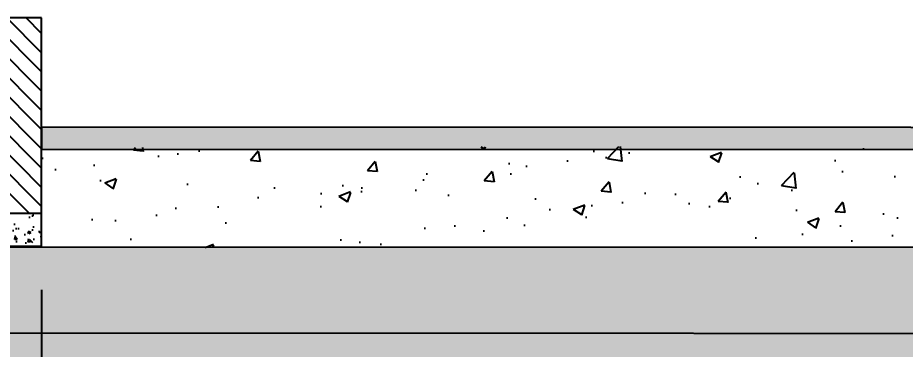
# Model space of a CAD drawing. Header units: inches. Extents: x 295786 to 300745, y 68261 to 70432.
# Drawn here: x 296392 to 296473.7, y 70169.2 to 70199.7 of the extents above; entities that cross this region are included whole.
import ezdxf

# ---------------------------------------------------------------- set-up
doc = ezdxf.new("R2010")
doc.units = ezdxf.units.IN
doc.header["$MEASUREMENT"] = 0
for name, color, linetype in [('A-TYP-ST-Hatch', 8, 'Continuous'), ('Kerb Hatch', 9, 'Continuous'), ('new line', 2, 'Continuous'), ('TITLE', 1, 'Continuous'), ('UPSTAND KERB', 9, 'Continuous')]:
    doc.layers.add(name, color=color, linetype=linetype)
doc.styles.add('HADINGS', font='times.ttf')
doc.dimstyles.new('Dim 120', dxfattribs={"dimtxt": 5, "dimasz": 10, "dimexe": 10, "dimexo": 4, "dimgap": 8, "dimtad": 1, "dimdec": 0, "dimzin": 0, "dimdsep": 46, "dimlunit": 4, "dimtxsty": 'HADINGS', "dimcen": 1, "dimclrd": 1, "dimclre": 1, "dimclrt": 3, "dimadec": 3, "dimazin": 0, "dimtfac": 1, "dimtdec": 0, "dimtmove": 2, "dimatfit": 3, "dimfxl": 0, "dimtolj": 1, "dimtzin": 0, "dimarcsym": 0})

# ---------------------------------------------------------------- blocks, each defined once
blk = doc.blocks.new('UPSTAND CURB')
at = {"layer": 'Kerb Hatch'}
h = blk.add_hatch(dxfattribs=at)
h.set_pattern_fill('LINE', color=250, scale=10, angle=45, style=0)
h.set_pattern_definition([(45, (0, 0), (-0.8838834764831843, 0.8838834764831844), [])])
h.paths.add_polyline_path([(6, 10), (0, 10), (0, 0), (0, -7.958299999998417), (6, -7.958299999998417)])
h = blk.add_hatch(dxfattribs=at)
h.set_pattern_fill('AR-CONC', color=250, scale=0.335, style=0)
h.set_pattern_definition([(49.99999999999999, (0, 0), (2.402821611712524, -0.2102196521916936), [0.25125, -2.76375]), (355, (0, 0), (-0.4648169676035501, 2.51984364789504), [0.201, -2.211]), (100.45144446, (0.20023513135, -0.0175183024), (1.938004636535825, 2.309623969744909), [0.2135296432, -2.348826075199999]), (46.18420000000002, (0, 0.67), (3.575258457749768, -0.5544895906568065), [0.376875, -4.145624999999999]), (96.63563549, (0.29793809575, 0.62379242155), (3.131117518008665, 3.263297312594744), [0.3202946457, -3.523241096]), (351.1841639899999, (0, 0.67), (3.13111751593349, 3.263297310904467), [0.3015, -3.31650000335]), (21, (0.335, 0.5025000000000001), (1.999638624596847, -1.348773283728885), [0.25125, -2.76375]), (326.0000000000001, (0.335, 0.5025000000000001), (0.8151063619372988, 2.429252650906958), [0.201, -2.211]), (71.45144474, (0.5016365509, 0.3901022271), (2.814744962045403, 1.080479361901285), [0.2135296365, -2.3488260752]), (37.50000000000001, (0, 0), (0.04073551531292374, 1.115194410334894), [0, -2.1842, 0, -2.2445, 0, -2.219375]), (7.499999999999999, (0, 0), (0.8812829504311979, 1.321279234805907), [0, -1.2797, 0, -2.13395, 0, -0.845875]), (327.5, (-0.74705, 0), (1.78830516117757, -0.07555882031017219), [0, -0.8375, 0, -2.613, 0, -3.46725]), (317.5, (-1.08205, 0), (1.953673667296994, 0.3353516908132644), [0, -1.08875, 0, -1.7353, 0, -2.46225])])
h.paths.add_polyline_path([(6, -2), (12, -2), (12, -11), (0, -11), (0, -8), (6, -8)])
at = {"layer": 'UPSTAND KERB', "color": 4}
for points in [[(0, 10), (6, 10), (6, -7.958299999998417), (0, -7.958299999998417)], [(6, -2), (12, -2), (12, -11), (0, -11), (0, -8), (6, -8)]]:
    blk.add_lwpolyline(points, close=True, dxfattribs=at)
at = {"layer": 'UPSTAND KERB', "color": 8}
blk.add_lwpolyline([(11.99999999999272, -7.920799929277564), (11.49570581474836, -7.814009107278252), (10.89878616686474, -8.089802005888487), (10.53857603454526, -7.73201662376232), (9.787280615790223, -8.127071316543152), (9.396195329256443, -7.776739796623588), (8.963943170474522, -8.127071316543152), (8.480232421305118, -7.73201662376232), (7.811270747053641, -8.052532695233822), (7.379018588268082, -7.776739796623588), (6.864432684891653, -8.127071316543152), (6.421888808068616, -7.814009107278252), (6, -8)], dxfattribs=at)
blk = doc.blocks.new('*D12')
at = {"layer": 'Defpoints', "color": 0, "transparency": 16777216}
for p in [(296394.220774309, 70178.6592142586), (296634.1815828779, 70170.6402823352), (296394.220774309, 70135.38640531006)]:
    blk.add_point(p, dxfattribs=at)
at = {"layer": 'TITLE', "color": 1, "lineweight": -2, "transparency": 16777216}
for p, q in [((296394.220774309, 70174.6592142586), (296394.220774309, 70125.38640531006)), ((296634.1815828779, 70166.6402823352), (296634.1815828779, 70125.38640531006)), ((296626.1815828779, 70135.38640531006), (296402.220774309, 70135.38640531006))]:
    blk.add_line(p, q, dxfattribs=at)
at = {"layer": 'TITLE', "color": 1, "transparency": 16777216}
for points in [[(296402.220774309, 70136.71973864338), (296402.220774309, 70134.05307197673), (296394.220774309, 70135.38640531006)], [(296626.1815828779, 70136.71973864338), (296626.1815828779, 70134.05307197673), (296634.1815828779, 70135.38640531006)]]:
    blk.add_solid(points, dxfattribs=at)
at = {"layer": 'TITLE', "color": 3, "transparency": 16777216, "insert": (296514.2011785934, 70139.92966414207), "char_height": 5, "attachment_point": 5, "style": 'HADINGS'}
blk.add_mtext("\\A1;20'", dxfattribs=at)
blk = doc.blocks.new('*D14')
at = {"layer": 'Defpoints', "color": 0, "transparency": 16777216}
for p in [(296154.220774309, 70178.6592142586), (296394.220774309, 70178.6592142586), (296154.220774309, 70135.38640531006)]:
    blk.add_point(p, dxfattribs=at)
at = {"layer": 'TITLE', "color": 1, "lineweight": -2, "transparency": 16777216}
for p, q in [((296154.220774309, 70174.6592142586), (296154.220774309, 70125.38640531006)), ((296394.220774309, 70174.6592142586), (296394.220774309, 70125.38640531006)), ((296386.220774309, 70135.38640531006), (296162.220774309, 70135.38640531006))]:
    blk.add_line(p, q, dxfattribs=at)
at = {"layer": 'TITLE', "color": 1, "transparency": 16777216}
for points in [[(296162.220774309, 70136.71973864338), (296162.220774309, 70134.05307197673), (296154.220774309, 70135.38640531006)], [(296386.220774309, 70136.71973864338), (296386.220774309, 70134.05307197673), (296394.220774309, 70135.38640531006)]]:
    blk.add_solid(points, dxfattribs=at)
at = {"layer": 'TITLE', "color": 3, "transparency": 16777216, "insert": (296274.220774309, 70139.92966414207), "char_height": 5, "attachment_point": 5, "style": 'HADINGS'}
blk.add_mtext("\\A1;20'", dxfattribs=at)

msp = doc.modelspace()

# ---------------------------------------------------------------- hatches: boundary and pattern name
at = {"layer": 'A-TYP-ST-Hatch', "linetype": 'Continuous', "ltscale": 1.5}
msp.add_hatch(color=256, dxfattribs=at).paths.add_polyline_path([(296394.220774309, 70189.5991651899), (296394.220774309, 70187.59916449545), (296634.181637051, 70187.5287221474), (296634.181637051, 70189.52872284185)])
h = msp.add_hatch(dxfattribs=at)
h.set_pattern_fill('AR-CONC', color=256, scale=1.5, style=0)
h.set_pattern_definition([(49.99999999999999, (214509.5146417221, 33204.37187371212), (10.7589027390113, -0.9412820247389266), [1.125, -12.375]), (355, (214509.5146417221, 33204.37187371212), (-2.081270004195, 11.28288200550018), [0.8999999999999999, -9.899999999999999]), (100.4514, (214510.411216922, 33204.29343361212), (8.677640725710324, 10.3415931309143), [0.956102849999998, -10.51713167999996]), (46.18420000000002, (214509.5146417221, 33207.37187371212), (16.00861572938467, -2.482785214935271), [1.687499999999997, -18.56249999999995]), (96.63559999999998, (214510.8486928971, 33207.16497410712), (14.01994058323055, 14.61176806350663), [1.434154319999995, -15.77569499999996]), (351.1842, (214509.5146417221, 33207.37187371212), (14.01992917700441, 14.61177901387987), [1.35, -14.85]), (21, (214511.0146417221, 33206.62187371212), (8.953605781776925, -6.039283359980082), [1.125, -12.375]), (326.0000000000001, (214511.0146417221, 33206.62187371212), (3.649729978823726, 10.8772506757028), [0.8999999999999999, -9.899999999999999]), (71.4514, (214511.760775217, 33206.11859962212), (12.60333942872235, 4.837957450649286), [0.9561028500000002, -10.51713168]), (37.50000000000001, (214509.5146417221, 33204.37187371212), (0.18239782975936, 4.993407807469673), [0, -9.78, 0, -10.05, 0, -9.9375]), (7.499999999999999, (214509.5146417221, 33204.37187371212), (3.946043061632229, 5.916175678235404), [0, -5.73, 0, -9.555, 0, -3.7875]), (327.5, (214506.1696417221, 33204.37187371212), (8.007336542586136, -0.338323076015697), [0, -3.75, 0, -11.7, 0, -15.525]), (317.5, (214504.6696417221, 33204.37187371212), (8.747792540135794, 1.501574734984765), [0, -4.875, 0, -7.77, 0, -11.025])])
h.paths.add_polyline_path([(296394.220774309, 70187.70992764254), (296394.220774309, 70178.55279649192), (296634.2046514106, 70178.52078702766), (296634.2042592705, 70188.30609935045)])
h = msp.add_hatch(dxfattribs=at)
h.set_pattern_fill('GRAVEL', color=256, scale=10, style=0)
h.set_pattern_definition([(228.012787504, (178106.4215600742, 32119.06166816049), (-80.00000000000063, -90.00000000000003), [1.34536, -133.190880470737]), (184.969740728, (178105.5215600742, 32118.06166816049), (119.9999999999997, 10.00000000000035), [2.30868, -228.5592476123]), (132.510447078, (178103.2215600742, 32117.86166816049), (100.0000000000012, -109.9999999999986), [1.62788, -161.160325960997]), (267.273689006, (178099.3215600742, 32115.36166816049), (10.00000000000024, 200.0000000000002), [2.102379999999997, -208.1355804162898]), (292.833654178, (178099.2215600742, 32113.26166816048), (-49.99999999999989, 120.0000000000003), [2.061549999999996, -204.0937312808828]), (357.273689006, (178100.0215600742, 32111.36166816049), (-200.0000000000002, 10.00000000000026), [2.102379999999997, -208.1355804162898]), (37.6942404667, (178102.1215600742, 32111.26166816048), (-130, -99.99999999999973), [2.78029, -275.24848548916]), (72.2553283749, (178104.3215600742, 32112.96166816049), (70.00000000000027, 220), [2.624879999999997, -259.8632149681335]), (121.429565615, (178105.1215600742, 32115.46166816049), (-80.0000000000002, 129.9999999999999), [2.1095, -208.84073109729]), (175.236358309, (178104.0215600742, 32117.26166816048), (109.9999999999998, -10.00000000000038), [2.40832, -118.007625787923]), (222.397437798, (178101.6215600742, 32117.46166816049), (-119.9999999999996, -109.9999999999997), [3.11448, -308.333750047949]), (138.814074834, (178109.2215600742, 32115.26166816048), (-70.00000000000033, 60), [1.063009999999998, -105.2384481273469]), (171.46923439, (178108.4215600742, 32115.96166816049), (130, -19.99999999999995), [2.02237, -200.21511416157]), (225, (178106.4215600742, 32116.26166816048), (-1.110223024625157e-15, -9.999999999999329), [1.41421, -12.727925623731]), (203.198590514, (178105.7215600742, 32117.46166816049), (49.99999999999989, 19.99999999999975), [0.76158, -75.396151058639]), (291.801409486, (178105.0215600742, 32117.16166816049), (-9.99999999999684, 30.00000000000103), [1.07703, -52.774618071345]), (30.96375653209999, (178105.4215600742, 32116.16166816049), (30.00000000000053, 19.99999999999979), [1.74929, -56.56022894845299]), (161.565051177, (178106.9215600742, 32117.06166816049), (20.00000000000011, -9.999999999999767), [1.264909999999998, -30.35786660168397]), (16.389540334, (178099.2215600742, 32117.16166816049), (99.99999999999966, 30.00000000000044), [1.772, -175.428451466694]), (70.3461759419, (178100.9215600742, 32117.66166816049), (-40.00000000001221, -110.000000000034), [1.48661, -147.17407747319]), (293.198590514, (178106.9215600742, 32119.06166816049), (-19.99999999999971, 49.99999999999991), [1.52315, -74.634581058639]), (343.610459666, (178107.5215600742, 32117.66166816049), (-99.99999999999966, 30.00000000000043), [1.771999999999998, -175.4284514666898]), (339.44395478, (178099.2215600742, 32110.96166816049), (-50.00000000000036, 20.00000000000025), [1.708799999999998, -83.73123745317488]), (294.775140569, (178100.8215600742, 32110.36166816049), (-50.00000000000006, 110), [1.43178, -141.74643063276]), (66.8014094864, (178107.0215600742, 32109.06166816049), (19.99999999999981, 49.9999999999997), [1.52315, -74.634581058639]), (17.3540246363, (178107.6215600742, 32110.46166816049), (-129.9999999999998, -39.99999999999963), [1.67631, -165.9542361424]), (69.44395478040002, (178102.1215600742, 32109.06166816049), (-20.00000000000007, -49.99999999999955), [0.8543999999999992, -84.58563745317488]), (101.309932474, (178106.4215600742, 32109.06166816049), (-9.999999999999638, 40.00000000000013), [0.5099, -50.480295135928]), (165.963756532, (178106.3215600742, 32109.56166816049), (29.99999999999959, -10.00000000000001), [2.06155, -39.169506256177]), (186.009005957, (178104.3215600742, 32110.06166816049), (100.0000000000005, 9.999999999999831), [1.9105, -189.139231745428]), (303.690067526, (178105.4215600742, 32115.26166816048), (-9.999999999999872, 19.99999999999986), [1.442219999999998, -34.61329275463994]), (353.157226587, (178106.2215600742, 32114.06166816049), (170.0000000000001, -20.00000000000053), [2.51794, -249.275626240283]), (60.9453959009, (178108.7215600742, 32113.76166816048), (-39.99999999999976, -69.99999999999977), [1.02956, -101.92674140987]), (90, (178109.2215600742, 32114.66166816049), (-9.999999999999998, 10), [0.6, -9.399999999999999]), (120.256437164, (178104.1215600742, 32110.36166816049), (40.00000000000009, -70.00000000000009), [1.38924, -137.535199894498]), (48.01278750420001, (178103.4215600742, 32111.56166816049), (80, 89.99999999999974), [2.69072, -131.845520470737]), (0, (178105.2215600742, 32113.56166816049), (10, 10), [2.6, -7.4]), (325.3048464690001, (178107.8215600742, 32113.56166816049), (100.0000000000014, -69.99999999999825), [1.581139999999998, -156.5327430084198]), (254.054604099, (178109.1215600742, 32112.66166816049), (-10.00000000000038, -40.00000000000004), [1.45602, -71.345078892805]), (207.645975364, (178108.7215600742, 32111.26166816048), (-189.9999999999995, -100.0000000000005), [2.37065, -234.694741822594]), (175.42607874, (178106.6215600742, 32110.16166816049), (-129.9999999999995, 10.00000000000001), [2.50799, -248.290734079689])])
h.paths.add_polyline_path([(296274.220774309, 70178.60488560717), (296274.220774309, 70170.69909788505), (296634.2044068401, 70170.63994191037), (296634.2044178483, 70178.52044660348)])
at = {"layer": 'new line'}
h = msp.add_hatch(dxfattribs=at)
h.set_pattern_fill('DOTS', color=256, scale=50, style=0)
h.set_pattern_definition([(0, (177979.2183375002, 32226.13636746835), (1.5625, 3.125), [0, -3.125])])
h.paths.add_polyline_path([(296694.3230674273, 70170.6402823352), (296694.3230674272, 70190.89263964417), (296640.2044553406, 70190.89263964412), (296640.2044553406, 70187.73682605904), (296646.181637051, 70187.73682605904), (296646.181637051, 70178.73682605904), (296634.2044553406, 70178.73682605904), (296634.2044011675, 70170.6402823352), (296274.220774309, 70170.69909788505), (296274.220774309, 70153.97482489626), (296742.1948785409, 70154.13734049679), (296742.1649184399, 70198.89263964418), (296700.3230674273, 70198.89263964418), (296700.3230674273, 70170.6402823352)])

# ---------------------------------------------------------------- linework, layer by layer
msp.add_line((296634.1882447349, 70178.4907850623), (296274.220774309, 70178.60744949602), dxfattribs=at)
msp.add_lwpolyline([(296274.220774309, 70170.69909788505), (296634.1815828779, 70170.6402823352), (296634.181637051, 70189.73682605904)], dxfattribs=at)
msp.add_lwpolyline([(296394.220774309, 70189.5991651899), (296394.220774309, 70187.59916449545), (296634.181637051, 70187.5287221474), (296634.181637051, 70189.52872284185)], close=True, dxfattribs=at)

# ---------------------------------------------------------------- block references
at = {"xscale": -1}
msp.add_blockref('UPSTAND CURB', (296394.220774309, 70189.6592142586), dxfattribs=at)

# ---------------------------------------------------------------- dimensions: what is measured, and where the dimension line sits
at = {"layer": 'TITLE'}
for base, p1, p2, picture, middle in [((296154.220774309, 70135.38640531006), (296394.220774309, 70178.6592142586), (296154.220774309, 70178.6592142586), '*D14', (296274.220774309, 70139.92966414207)), ((296394.220774309, 70135.38640531006), (296634.1815828779, 70170.6402823352), (296394.220774309, 70178.6592142586), '*D12', (296514.2011785934, 70139.92966414207))]:
    dim = msp.add_linear_dim(base=base, p1=p1, p2=p2, dimstyle='Dim 120', override={"dimasz": 8, "dimgap": 2}, dxfattribs=at)
    dim.commit()
    dim.dimension.update_dxf_attribs({"geometry": picture, "text_midpoint": middle})

doc.saveas('drawing.dxf')
